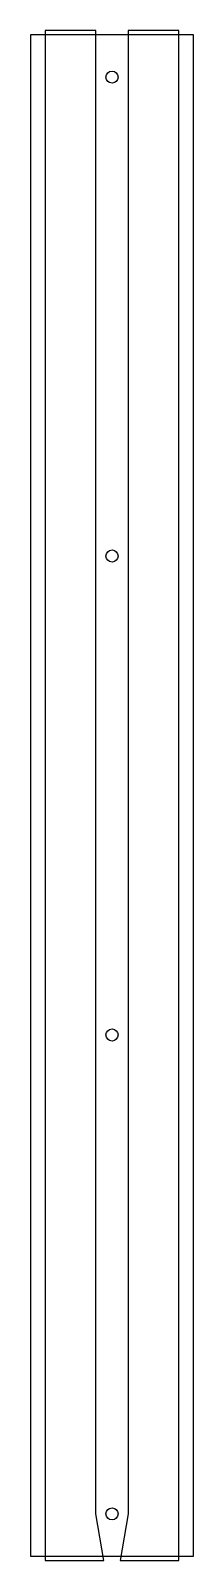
# Model space of a CAD drawing. Extents: x 0 to 116, y -3 to 1083.
import ezdxf

# ---------------------------------------------------------------- set-up
doc = ezdxf.new("R2010")
doc.units = 0
doc.layers.get('0').update_dxf_attribs({"linetype": 'CONTINUOUS'})

msp = doc.modelspace()

# ---------------------------------------------------------------- linework, layer by layer
for points in [[(0, 0), (116, 0), (116, 1080), (0, 1080)], [(46.5, 30), (46.5, 1083), (10.5, 1083), (10.5, -3), (52.3, -3)], [(63.7, -3), (105.5, -3), (105.5, 1083), (69.5, 1083), (69.5, 30)], [(52.3, -3), (52.3, -3)]]:
    msp.add_lwpolyline(points, close=True)
for centre in [(58, 1050), (58, 710), (58, 370), (58, 30)]:
    msp.add_circle(centre, 4.3)

doc.saveas('drawing.dxf')
